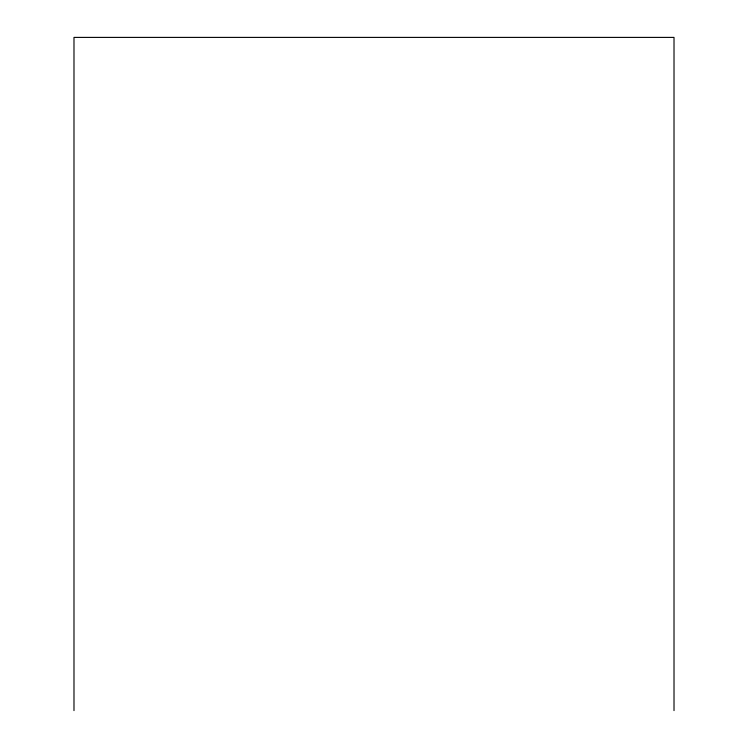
<?xml version="1.0" encoding="UTF-8"?>
<svg xmlns="http://www.w3.org/2000/svg" width="748" height="748" viewBox="0 0 748 748"><rect width="100%" height="100%" fill="white"/><g stroke="black" fill="none" stroke-linecap="round" stroke-linejoin="round"><path stroke-width="1.12" d="M674.013 710.6L674.013 37.4L73.987 37.4L73.987 710.6"/></g></svg>
